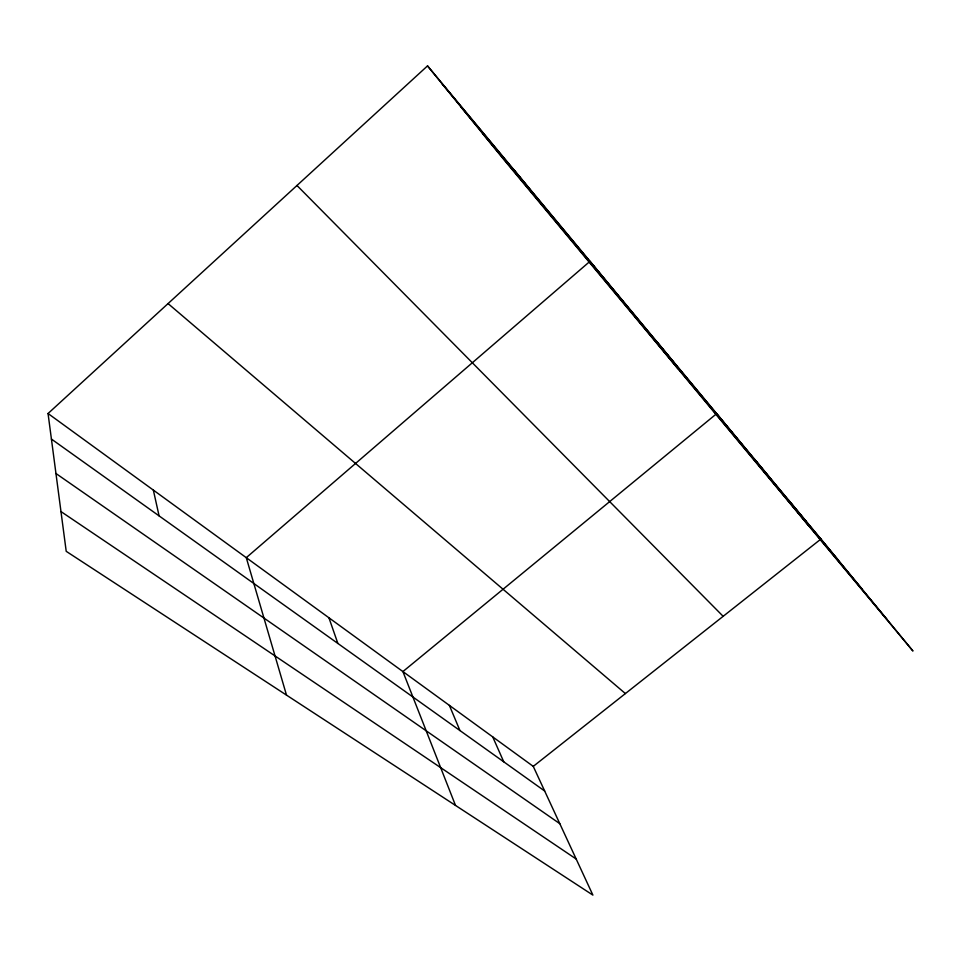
<?xml version="1.0" encoding="UTF-8"?>
<svg xmlns="http://www.w3.org/2000/svg" width="961" height="961" viewBox="0 0 961 961"><rect width="100%" height="100%" fill="white"/><g stroke="black" fill="none" stroke-linecap="round" stroke-linejoin="round"><path stroke-width="1.44" d="M48.05 413.518L533.259 766.373L592.901 895.111L66.213 551.326L48.05 413.518L427.525 65.889L820.934 539.049L912.95 651.017L504.957 160.955L427.525 65.889M533.259 766.373L820.934 539.049M60.975 511.576L576.18 859.026M55.954 473.497L559.807 823.673M51.413 439.057L544.671 791.011M168.055 303.58L625.383 693.566M296.973 185.485L723.152 616.313M441.76 83.379L838.485 560.407M461.052 107.055L861.789 588.769M482.482 133.351L887.075 619.533M788.621 500.2L806.147 521.535M753.953 458.505L771.407 479.755M808.333 525.367L716.666 413.65L402.911 671.571L455.502 805.426M657.024 341.924L674.009 362.633M677.913 368.7L590.006 261.308L246.28 557.668L286.498 695.103M514.135 170.049L529.667 189.077M492.729 736.895L503.756 761.809M449.376 705.374L459.935 730.54M328.926 617.779L337.864 643.438M153.34 490.086L159.082 515.877"/></g></svg>
